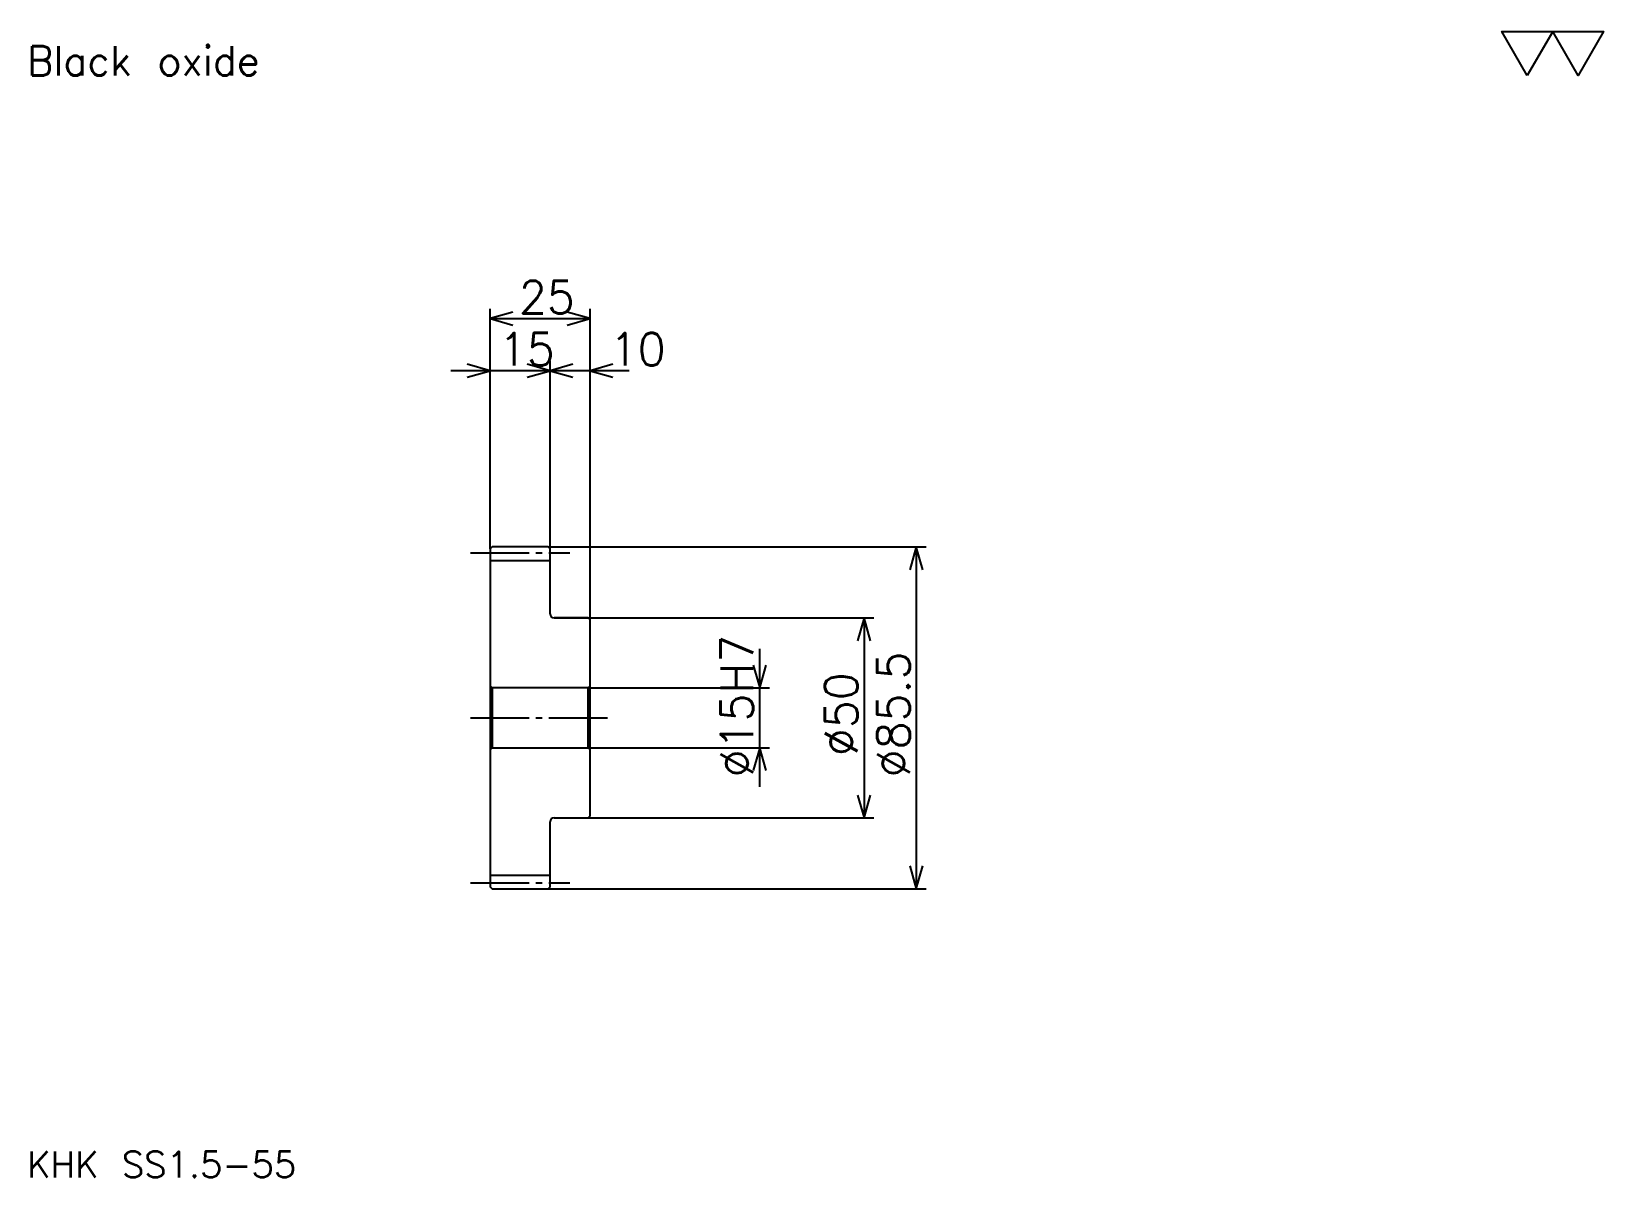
# Model space of a CAD drawing. Extents: x 17 to 410, y 18 to 304.
import ezdxf

# ---------------------------------------------------------------- set-up
doc = ezdxf.new("R2010")
doc.units = 0
doc.linetypes.add('DASHDOT', pattern=[19.565218, 14.673913, -1.630435, 1.630435, -1.630435])
doc.layers.get('0').update_dxf_attribs({"linetype": 'CONTINUOUS'})
doc.layers.add('DASHDOT', color=6, linetype='DASHDOT')
doc.styles.add('KANJI', font='TXT', dxfattribs={"bigfont": 'BIGFONT'})

msp = doc.modelspace()

# ---------------------------------------------------------------- linework, layer by layer
at = {"color": 5}
for p, q in [((132.065216, 175.630432), (132.065216, 235.141296)), ((132.065216, 232.695648), (157.065216, 232.695648)), ((157.065216, 175.630432), (157.065216, 235.141296)), ((147.065216, 175.630432), (147.065216, 222.097839)), ((156.847824, 219.652176), (122.282608, 219.652176)), ((166.847824, 219.652176), (137.282608, 219.652176)), ((132.065216, 175.130432), (132.065216, 175.630432)), ((146.565216, 175.630432), (157.065216, 175.630432)), ((147.065216, 175.130432), (147.065216, 175.630432)), ((157.065216, 175.630432), (241.032608, 175.630432)), ((157.065216, 157.380432), (157.065216, 175.630432)), ((238.586945, 175.630432), (238.586945, 90.130432)), ((148.065216, 157.880432), (157.065216, 157.880432)), ((157.065216, 157.880432), (227.989136, 157.880432)), ((225.543488, 157.880432), (225.543488, 107.880432)), ((199.456512, 115.597824), (199.456512, 150.16304)), ((157.065216, 140.380432), (201.902176, 140.380432)), ((157.065216, 125.380432), (201.902176, 125.380432)), ((148.065216, 107.880432), (157.065216, 107.880432)), ((157.065216, 107.880432), (227.989136, 107.880432)), ((146.565216, 90.130432), (157.065216, 90.130432)), ((157.065216, 90.130432), (241.032608, 90.130432))]:
    msp.add_line(p, q, dxfattribs=at)
at = {"color": 4}
for p, q in [((132.065216, 172.255432), (147.065216, 172.255432)), ((132.565216, 140.380432), (132.565216, 125.380432)), ((156.565216, 140.380432), (157.065216, 140.880432)), ((156.565216, 125.380432), (157.065216, 124.880432)), ((132.065216, 93.505432), (147.065216, 93.505432))]:
    msp.add_line(p, q, dxfattribs=at)
at = {"color": 7}
msp.add_lwpolyline([(391.304352, 293.478271), (384.945648, 304.5), (410.380432, 304.5), (404.021729, 293.478271), (397.663055, 304.5), (391.304352, 293.478271)], dxfattribs=at)
at = {"color": 5}
for points in [[(137.771744, 234.32608), (132.065216, 232.695648), (137.771744, 231.065216)], [(151.358688, 231.065216), (157.065216, 232.695648), (151.358688, 234.32608)], [(126.358696, 218.021744), (132.065216, 219.652176), (126.358696, 221.282608)], [(141.358688, 218.021744), (147.065216, 219.652176), (141.358688, 221.282608)], [(152.771744, 221.282608), (147.065216, 219.652176), (152.771744, 218.021744)], [(162.771744, 221.282608), (157.065216, 219.652176), (162.771744, 218.021744)], [(240.217377, 169.92392), (238.586945, 175.630432), (236.956512, 169.92392)], [(227.17392, 152.173904), (225.543488, 157.880432), (223.913055, 152.173904)], [(197.82608, 146.08696), (199.456512, 140.380432), (201.086945, 146.08696)], [(201.086945, 119.673912), (199.456512, 125.380432), (197.82608, 119.673912)], [(223.913055, 113.586952), (225.543488, 107.880432), (227.17392, 113.586952)], [(236.956512, 95.836952), (238.586945, 90.130432), (240.217377, 95.836952)]]:
    msp.add_lwpolyline(points, dxfattribs=at)
at = {"color": 4}
for points in [[(147.065216, 158.880432), (147.065216, 175.130432), (146.565216, 175.630432), (132.565216, 175.630432), (132.065216, 175.130432), (132.065216, 124.880432)], [(148.065216, 107.880432), (156.565216, 107.880432), (157.065216, 108.380432), (157.065216, 157.380432), (156.565216, 157.880432), (148.065216, 157.880432)], [(132.065216, 124.880432), (132.565216, 125.380432), (156.565216, 125.380432), (156.565216, 140.380432), (132.565216, 140.380432), (132.065216, 140.880432)], [(132.065216, 124.880432), (132.065216, 90.630432), (132.565216, 90.130432), (146.565216, 90.130432), (147.065216, 90.630432), (147.065216, 106.880432)]]:
    msp.add_lwpolyline(points, dxfattribs=at)
for centre, start, end in [((148.065216, 158.880432), 180, 270), ((148.065216, 106.880432), 90, 180)]:
    msp.add_arc(centre, 1, start, end, dxfattribs=at)
at = {"layer": 'DASHDOT', "color": 7}
for p, q in [((127.173912, 174.130432), (151.956512, 174.130432)), ((127.173912, 132.880432), (161.956512, 132.880432)), ((127.173912, 91.630432), (151.956512, 91.630432))]:
    msp.add_line(p, q, dxfattribs=at)

# ---------------------------------------------------------------- texts
at = {"color": 7, "style": 'KANJI'}
for s, height, p in [('Black oxide', 7.336957, (16.304348, 293.478271)), ('25', 8.152174, (139.266296, 234)), ('15', 8.152174, (134.266296, 220.956512)), ('10', 8.152174, (161.956512, 220.956512)), ('KHK SS1.5-55', 6.521739, (16.304348, 17.934782))]:
    msp.add_text(s, height=height, dxfattribs=at).set_placement(p)
for s, p in [('%%c15H7', (197.82608, 118.002716)), ('%%c85.5', (236.956512, 118.002716)), ('%%c50', (223.913055, 123.301628))]:
    msp.add_text(s, height=8.152174, rotation=90, dxfattribs=at).set_placement(p)

doc.saveas('drawing.dxf')
